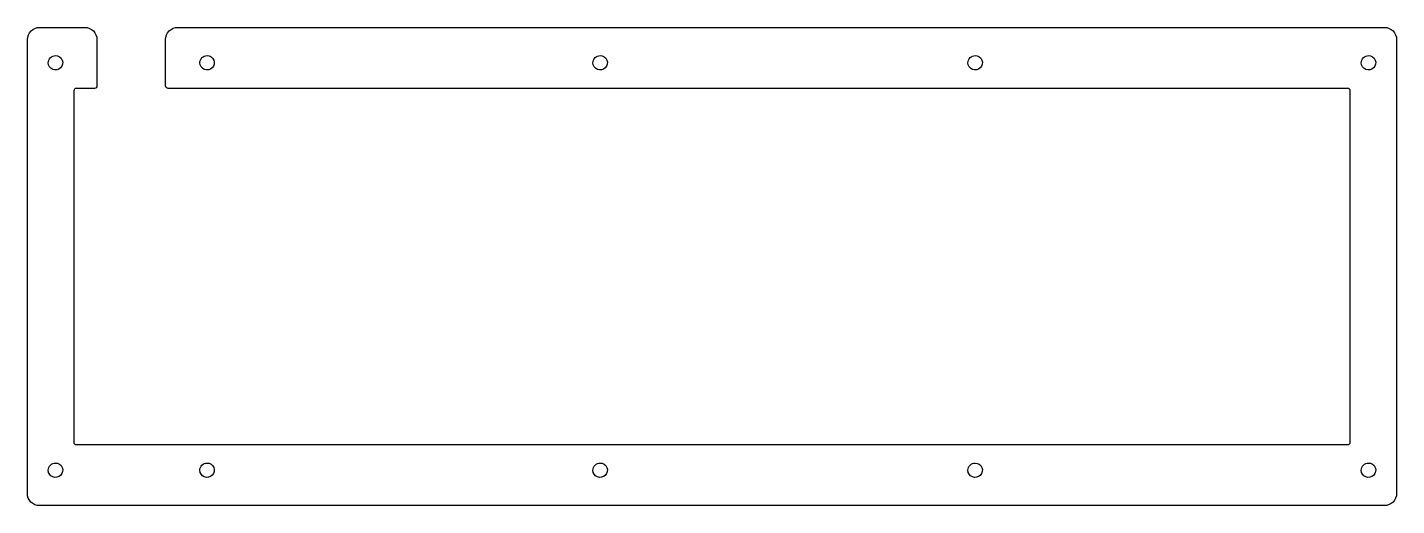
# Model space of a CAD drawing. Extents: x 0 to 297, y 193 to 297.
import ezdxf

# ---------------------------------------------------------------- set-up
doc = ezdxf.new("R2010")
doc.units = 0
doc.layers.add('Layer_1', color=7, linetype='CONTINUOUS')

msp = doc.modelspace()

# ---------------------------------------------------------------- linework, layer by layer
at = {"layer": 'Layer_1', "color": 5}
for p, q in [((0.13253, 195.7898), (0.14153, 294.2209)), ((2.78762, 296.8667), (12.57021, 296.8667)), ((15.21644, 294.2209), (15.21844, 284.165)), ((30.09601, 284.1661), (30.09511, 294.2209)), ((32.7407, 296.8667), (32.7408, 296.8667)), ((32.7408, 296.8667), (294.35955, 296.8667)), ((297.00535, 294.2209), (297.00535, 195.7898)), ((6.22771, 290.7569), (6.22771, 290.7569)), ((39.084827, 290.757364), (39.084827, 290.757364)), ((124.3203, 290.7569), (124.3203, 290.7569)), ((205.62517, 290.7569), (205.62517, 290.7569)), ((290.9183, 290.7569), (290.9183, 290.7569)), ((10.19903, 283.1066), (10.19103, 206.9077)), ((14.68935, 283.6358), (10.72825, 283.6358)), ((43.5365, 283.6369), (30.62523, 283.6369)), ((84.69811, 283.6369), (43.5365, 283.6369)), ((146.34321, 283.6369), (84.69811, 283.6369)), ((187.39481, 283.6369), (146.34321, 283.6369)), ((249.13035, 283.6369), (187.39481, 283.6369)), ((286.42075, 283.6369), (249.13035, 283.6369)), ((286.94995, 206.9077), (286.94995, 283.1077)), ((10.72015, 206.3785), (40.35345, 206.3785)), ((40.35345, 206.3785), (79.40672, 206.3785)), ((79.40672, 206.3785), (141.04433, 206.3785)), ((141.04433, 206.3785), (182.09504, 206.3785)), ((182.09504, 206.3785), (243.83492, 206.3785)), ((243.83492, 206.3785), (286.42075, 206.3785)), ((6.22771, 202.3847), (6.22771, 202.3847)), ((39.084827, 202.385175), (39.084827, 202.385175)), ((124.32091, 202.3847), (124.32091, 202.3847)), ((205.62438, 202.3816), (205.62438, 202.3816)), ((290.9183, 202.3847), (290.9183, 202.3847)), ((294.35955, 193.144), (2.7781, 193.144))]:
    msp.add_line(p, q, dxfattribs=at)
for points in [[(0.14153, 294.2209), (0.141689, 295.682182), (1.326338, 296.866701), (2.78762, 296.8667)], [(12.57021, 296.8667), (14.031514, 296.866698), (15.216201, 295.682204), (15.21644, 294.2209)], [(30.09511, 294.2209), (30.095056, 294.92259), (30.373763, 295.595559), (30.869913, 296.091749)], [(30.869913, 296.091749), (31.366063, 296.587938), (32.03901, 296.866699), (32.7407, 296.8667)], [(294.35955, 296.8667), (295.820777, 296.866682), (297.005332, 295.682127), (297.00535, 294.2209)], [(4.66271, 289.1919), (4.66271, 289.606964), (4.827593, 290.005028), (5.121088, 290.298522)], [(5.62881, 287.746028), (5.04401, 287.988261), (4.66271, 288.558917), (4.66271, 289.1919)], [(5.121088, 290.298522), (5.414582, 290.592017), (5.812646, 290.7569), (6.22771, 290.7569)], [(7.334332, 288.085278), (6.886745, 287.637691), (6.213611, 287.503796), (5.62881, 287.746028)], [(6.22771, 290.7569), (6.860693, 290.7569), (7.431349, 290.3756), (7.673582, 289.7908)], [(7.673582, 289.7908), (7.915814, 289.205999), (7.781919, 288.532865), (7.334332, 288.085278)], [(37.519827, 289.192364), (37.519827, 289.607428), (37.68471, 290.005491), (37.978205, 290.298986)], [(38.485927, 287.746492), (37.901127, 287.988724), (37.519827, 288.55938), (37.519827, 289.192364)], [(37.978205, 290.298986), (38.271699, 290.59248), (38.669763, 290.757364), (39.084827, 290.757364)], [(40.191449, 288.085742), (39.743862, 287.638155), (39.070728, 287.50426), (38.485927, 287.746492)], [(39.084827, 290.757364), (39.71781, 290.757364), (40.288466, 290.376064), (40.530699, 289.791263)], [(40.530699, 289.791263), (40.772931, 289.206463), (40.639036, 288.533328), (40.191449, 288.085742)], [(122.7553, 289.1919), (122.7553, 289.606964), (122.920183, 290.005028), (123.213678, 290.298522)], [(123.7214, 287.746028), (123.1366, 287.988261), (122.7553, 288.558917), (122.7553, 289.1919)], [(123.213678, 290.298522), (123.507172, 290.592017), (123.905236, 290.7569), (124.3203, 290.7569)], [(125.426922, 288.085278), (124.979335, 287.637691), (124.306201, 287.503796), (123.7214, 287.746028)], [(124.3203, 290.7569), (124.953283, 290.7569), (125.523939, 290.3756), (125.766172, 289.7908)], [(125.766172, 289.7908), (126.008404, 289.205999), (125.874509, 288.532865), (125.426922, 288.085278)], [(204.06017, 289.1919), (204.06017, 289.606964), (204.225053, 290.005028), (204.518548, 290.298522)], [(205.02627, 287.746028), (204.44147, 287.988261), (204.06017, 288.558917), (204.06017, 289.1919)], [(204.518548, 290.298522), (204.812042, 290.592017), (205.210106, 290.7569), (205.62517, 290.7569)], [(206.731792, 288.085278), (206.284205, 287.637691), (205.611071, 287.503796), (205.02627, 287.746028)], [(205.62517, 290.7569), (206.258153, 290.7569), (206.828809, 290.3756), (207.071042, 289.7908)], [(207.071042, 289.7908), (207.313274, 289.205999), (207.179379, 288.532865), (206.731792, 288.085278)], [(289.3533, 289.1919), (289.3533, 289.606964), (289.518183, 290.005028), (289.811678, 290.298522)], [(290.3194, 287.746028), (289.7346, 287.988261), (289.3533, 288.558917), (289.3533, 289.1919)], [(289.811678, 290.298522), (290.105172, 290.592017), (290.503236, 290.7569), (290.9183, 290.7569)], [(292.024922, 288.085278), (291.577335, 287.637691), (290.904201, 287.503796), (290.3194, 287.746028)], [(290.9183, 290.7569), (291.551283, 290.7569), (292.121939, 290.3756), (292.364172, 289.7908)], [(292.364172, 289.7908), (292.606404, 289.205999), (292.472509, 288.532865), (292.024922, 288.085278)], [(10.72825, 283.6358), (10.435978, 283.635799), (10.199042, 283.398872), (10.19903, 283.1066)], [(15.063513, 283.790805), (14.964286, 283.691557), (14.829693, 283.635799), (14.68935, 283.6358)], [(15.21844, 284.165), (15.21847, 284.024657), (15.16274, 283.890052), (15.063513, 283.790805)], [(30.62523, 283.6369), (30.332956, 283.636897), (30.096018, 283.873826), (30.09601, 284.1661)], [(286.794961, 283.481911), (286.695715, 283.581157), (286.561105, 283.636909), (286.42075, 283.6369)], [(286.94995, 283.1077), (286.949959, 283.248055), (286.894207, 283.382665), (286.794961, 283.481911)], [(10.19103, 206.9077), (10.191007, 206.767354), (10.246743, 206.632749), (10.345975, 206.533502)], [(10.345975, 206.533502), (10.445207, 206.434255), (10.579804, 206.378498), (10.72015, 206.3785)], [(286.42075, 206.3785), (286.561105, 206.378491), (286.695715, 206.434243), (286.794961, 206.533489)], [(286.794961, 206.533489), (286.894207, 206.632735), (286.949959, 206.767345), (286.94995, 206.9077)], [(4.66271, 200.8197), (4.66271, 201.234764), (4.827593, 201.632828), (5.121088, 201.926322)], [(5.121088, 201.926322), (5.414582, 202.219817), (5.812646, 202.3847), (6.22771, 202.3847)], [(6.22771, 202.3847), (6.860693, 202.3847), (7.431349, 202.0034), (7.673582, 201.4186)], [(37.519827, 200.820175), (37.519827, 201.235239), (37.68471, 201.633303), (37.978205, 201.926797)], [(37.978205, 201.926797), (38.271699, 202.220292), (38.669763, 202.385175), (39.084827, 202.385175)], [(39.084827, 202.385175), (39.71781, 202.385175), (40.288466, 202.003875), (40.530699, 201.419075)], [(122.75591, 200.8197), (122.75591, 201.234764), (122.920793, 201.632828), (123.214288, 201.926322)], [(123.214288, 201.926322), (123.507782, 202.219817), (123.905846, 202.3847), (124.32091, 202.3847)], [(124.32091, 202.3847), (124.953893, 202.3847), (125.524549, 202.0034), (125.766782, 201.4186)], [(204.05938, 200.8166), (204.05938, 201.231664), (204.224263, 201.629728), (204.517758, 201.923222)], [(204.517758, 201.923222), (204.811252, 202.216717), (205.209316, 202.3816), (205.62438, 202.3816)], [(205.62438, 202.3816), (206.257363, 202.3816), (206.828019, 202.0003), (207.070252, 201.4155)], [(289.3533, 200.8197), (289.3533, 201.234764), (289.518183, 201.632828), (289.811678, 201.926322)], [(289.811678, 201.926322), (290.105172, 202.219817), (290.503236, 202.3847), (290.9183, 202.3847)], [(290.9183, 202.3847), (291.551283, 202.3847), (292.121939, 202.0034), (292.364172, 201.4186)], [(5.62881, 199.373828), (5.04401, 199.616061), (4.66271, 200.186717), (4.66271, 200.8197)], [(7.334332, 199.713078), (6.886745, 199.265491), (6.213611, 199.131596), (5.62881, 199.373828)], [(7.673582, 201.4186), (7.915814, 200.833799), (7.781919, 200.160665), (7.334332, 199.713078)], [(38.485927, 199.374303), (37.901127, 199.616536), (37.519827, 200.187192), (37.519827, 200.820175)], [(40.191449, 199.713553), (39.743862, 199.265966), (39.070728, 199.132071), (38.485927, 199.374303)], [(40.530699, 201.419075), (40.772931, 200.834274), (40.639036, 200.16114), (40.191449, 199.713553)], [(123.72201, 199.373828), (123.13721, 199.616061), (122.75591, 200.186717), (122.75591, 200.8197)], [(125.427532, 199.713078), (124.979945, 199.265491), (124.306811, 199.131596), (123.72201, 199.373828)], [(125.766782, 201.4186), (126.009014, 200.833799), (125.875119, 200.160665), (125.427532, 199.713078)], [(205.02548, 199.370728), (204.44068, 199.612961), (204.05938, 200.183617), (204.05938, 200.8166)], [(206.731002, 199.709978), (206.283415, 199.262391), (205.610281, 199.128496), (205.02548, 199.370728)], [(207.070252, 201.4155), (207.312484, 200.830699), (207.178589, 200.157565), (206.731002, 199.709978)], [(290.3194, 199.373828), (289.7346, 199.616061), (289.3533, 200.186717), (289.3533, 200.8197)], [(292.024922, 199.713078), (291.577335, 199.265491), (290.904201, 199.131596), (290.3194, 199.373828)], [(292.364172, 201.4186), (292.606404, 200.833799), (292.472509, 200.160665), (292.024922, 199.713078)], [(0.907321, 193.918953), (0.411174, 194.415143), (0.132471, 195.088112), (0.13253, 195.7898)], [(2.7781, 193.144), (2.076412, 193.144002), (1.403467, 193.422763), (0.907321, 193.918953)], [(297.00535, 195.7898), (297.005332, 194.328573), (295.820777, 193.144018), (294.35955, 193.144)]]:
    msp.add_open_spline(points, degree=3, dxfattribs=at)

doc.saveas('drawing.dxf')
